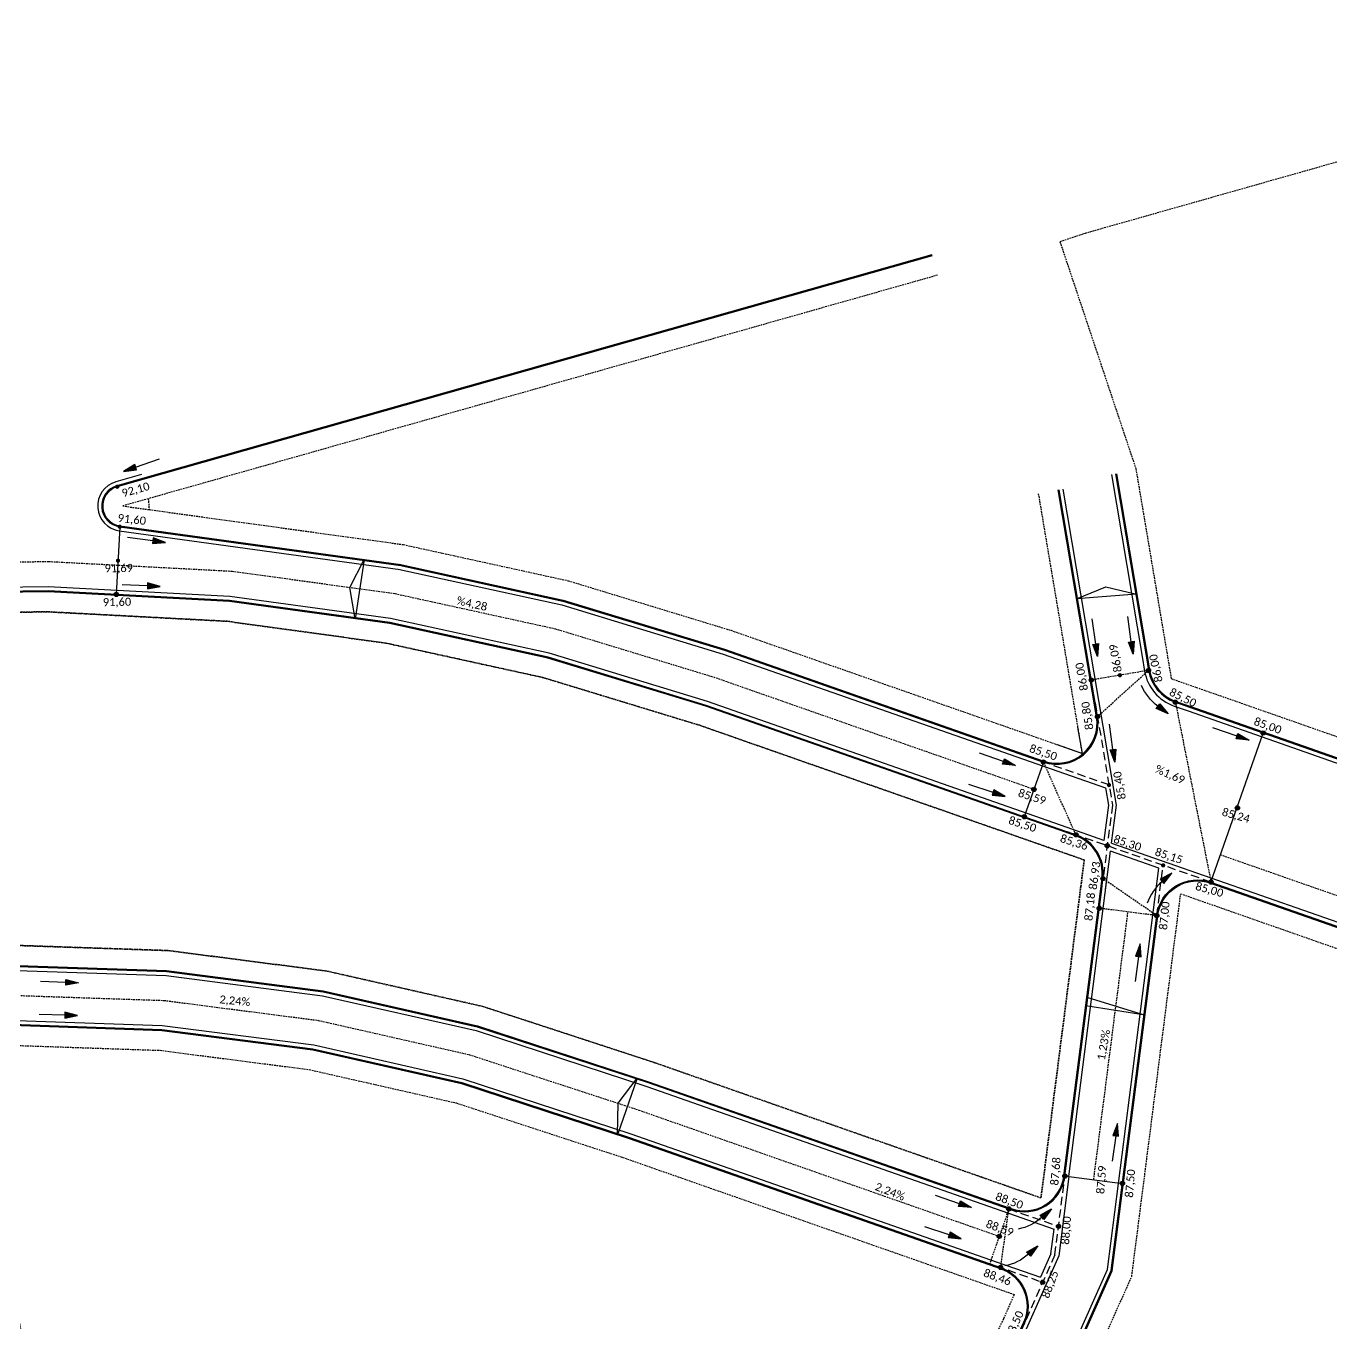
# Model space of a CAD drawing. Header units: metres. Extents: x 2615496 to 2632651, y 4927671 to 4929056.
# Drawn here: x 2623539.8 to 2623735.5, y 4928096.9 to 4928291.4 of the extents above; entities that cross this region are included whole.
import ezdxf

# ---------------------------------------------------------------- set-up
doc = ezdxf.new("R2010")
doc.units = ezdxf.units.M
doc.header["$MEASUREMENT"] = 0
doc.linetypes.add('HIDDEN', pattern=[0.375, 0.25, -0.125])
doc.linetypes.add('TRAZOS2', pattern=[0.375, 0.25, -0.125])
doc.layers.add('BocaCalle', color=50, linetype='HIDDEN', plot=False)
doc.layers.add('Eje Calle', color=182, linetype='HIDDEN', plot=False)
for name, color, linetype in [('CotaFCC', 6, 'Continuous'), ('Cuneta', 211, 'Continuous'), ('Escurrimiento', 160, 'Continuous'), ('GáliboS', 2, 'Continuous'), ('Manzanas', 134, 'HIDDEN'), ('Pendiente', 10, 'HIDDEN'), ('Quiebre', 212, 'Continuous'), ('Vereda', 3, 'Continuous')]:
    doc.layers.add(name, color=color, linetype=linetype)
doc.styles.get("Standard").update_dxf_attribs({"font": 'CALIBRI.TTF'})

# ---------------------------------------------------------------- blocks, each defined once
blk = doc.blocks.new('Flecha Claudio')
at = {"layer": 'Escurrimiento'}
blk.add_hatch(color=256, dxfattribs=at).paths.add_polyline_path([(-1.99, 0.44), (-1.99, -0.46), (0, 0)])
for points in [[(0, 0), (-1.99, -0.46), (-1.99, 0.44), (0, 0)], [(-1.99, -0.01), (-5.99, -0.01)]]:
    blk.add_lwpolyline(points, dxfattribs=at)
blk = doc.blocks.new('Flecha curva')
at = {"layer": 'Escurrimiento'}
blk.add_hatch(color=256, dxfattribs=at).paths.add_polyline_path([(0, 0), (-1.74, -0.85), (-1.21, -1.52)])
blk.add_lwpolyline([(-1.74, -0.85), (-1.21, -1.52), (0, 0), (-1.74, -0.85)], dxfattribs=at)
blk.add_arc((3.16, -7.02), 7.45, 128.5129, 159.4004, dxfattribs=at)

msp = doc.modelspace()

# ---------------------------------------------------------------- hatches: boundary and pattern name
at = {"layer": 'CotaFCC'}
h = msp.add_hatch(color=256, dxfattribs=at)
edge = h.paths.add_edge_path()
edge.add_arc((2623553.49962, 4928222.32569), 0.3186, 0, 360)
h = msp.add_hatch(color=256, dxfattribs=at)
edge = h.paths.add_edge_path()
edge.add_arc((2623553.88798, 4928216.31871), 0.3186, 0, 360)
h = msp.add_hatch(color=256, dxfattribs=at)
edge = h.paths.add_edge_path()
edge.add_arc((2623553.61964, 4928211.24531), 0.3186, 0, 360)
h = msp.add_hatch(color=256, dxfattribs=at)
edge = h.paths.add_edge_path()
edge.add_arc((2623553.3513, 4928206.17191), 0.3186, 0, 360)
h = msp.add_hatch(color=256, dxfattribs=at)
edge = h.paths.add_edge_path()
edge.add_arc((2623708.17626, 4928194.76858), 0.3186, 0, 360)
h = msp.add_hatch(color=256, dxfattribs=at)
edge = h.paths.add_edge_path()
edge.add_arc((2623699.59706, 4928193.32382), 0.3186, 0, 360)
h = msp.add_hatch(color=256, dxfattribs=at)
edge = h.paths.add_edge_path()
edge.add_arc((2623703.88666, 4928194.0462), 0.3186, 0, 360)
h = msp.add_hatch(color=256, dxfattribs=at)
edge = h.paths.add_edge_path()
edge.add_arc((2623712.20753, 4928189.98573), 0.3186, 0, 360)
h = msp.add_hatch(color=256, dxfattribs=at)
edge = h.paths.add_edge_path()
edge.add_arc((2623700.51903, 4928187.84903), 0.3186, 0, 360)
h = msp.add_hatch(color=256, dxfattribs=at)
edge = h.paths.add_edge_path()
edge.add_arc((2623725.37855, 4928185.3716), 0.3186, 0, 360)
h = msp.add_hatch(color=256, dxfattribs=at)
edge = h.paths.add_edge_path()
edge.add_arc((2623692.42109, 4928181.02359), 0.3186, 0, 360)
h = msp.add_hatch(color=256, dxfattribs=at)
edge = h.paths.add_edge_path()
edge.add_arc((2623690.98287, 4928176.91823), 0.3186, 0, 360)
h = msp.add_hatch(color=256, dxfattribs=at)
edge = h.paths.add_edge_path()
edge.add_arc((2623702.24597, 4928177.56338), 0.3186, 0, 360)
h = msp.add_hatch(color=256, dxfattribs=at)
edge = h.paths.add_edge_path()
edge.add_arc((2623689.54466, 4928172.81286), 0.3186, 0, 360)
h = msp.add_hatch(color=256, dxfattribs=at)
edge = h.paths.add_edge_path()
edge.add_arc((2623721.51061, 4928174.14157), 0.3186, 0, 360)
h = msp.add_hatch(color=256, dxfattribs=at)
edge = h.paths.add_edge_path()
edge.add_arc((2623697.27966, 4928170.1031), 0.3186, 0, 360)
h = msp.add_hatch(color=256, dxfattribs=at)
edge = h.paths.add_edge_path()
edge.add_arc((2623701.97828, 4928168.45705), 0.3186, 0, 360)
h = msp.add_hatch(color=256, dxfattribs=at)
edge = h.paths.add_edge_path()
edge.add_arc((2623710.373, 4928165.51617), 0.3186, 0, 360)
h = msp.add_hatch(color=256, dxfattribs=at)
edge = h.paths.add_edge_path()
edge.add_arc((2623701.34662, 4928163.51868), 0.3186, 0, 360)
h = msp.add_hatch(color=256, dxfattribs=at)
edge = h.paths.add_edge_path()
edge.add_arc((2623717.54277, 4928163.00442), 0.3186, 0, 360)
h = msp.add_hatch(color=256, dxfattribs=at)
edge = h.paths.add_edge_path()
edge.add_arc((2623700.77944, 4928159.08437), 0.3186, 0, 360)
h = msp.add_hatch(color=256, dxfattribs=at)
edge = h.paths.add_edge_path()
edge.add_arc((2623709.40913, 4928157.98056), 0.3186, 0, 360)
h = msp.add_hatch(color=256, dxfattribs=at)
edge = h.paths.add_edge_path()
edge.add_arc((2623695.63905, 4928118.8963), 0.3186, 0, 360)
h = msp.add_hatch(color=256, dxfattribs=at)
edge = h.paths.add_edge_path()
edge.add_arc((2623704.26875, 4928117.79249), 0.3186, 0, 360)
h = msp.add_hatch(color=256, dxfattribs=at)
edge = h.paths.add_edge_path()
edge.add_arc((2623687.22781, 4928113.96969), 0.3186, 0, 360)
h = msp.add_hatch(color=256, dxfattribs=at)
edge = h.paths.add_edge_path()
edge.add_arc((2623694.67519, 4928111.36069), 0.3186, 0, 360)
h = msp.add_hatch(color=256, dxfattribs=at)
edge = h.paths.add_edge_path()
edge.add_arc((2623685.7896, 4928109.86432), 0.3186, 0, 360)
h = msp.add_hatch(color=256, dxfattribs=at)
edge = h.paths.add_edge_path()
edge.add_arc((2623685.99759, 4928105.18225), 0.3186, 0, 360)
h = msp.add_hatch(color=256, dxfattribs=at)
edge = h.paths.add_edge_path()
edge.add_arc((2623692.29815, 4928102.975), 0.3186, 0, 360)

# ---------------------------------------------------------------- linework, layer by layer
at = {"layer": 'BocaCalle'}
for p, q in [((2623708.17626, 4928194.76858), (2623699.59706, 4928193.32382)), ((2623700.51903, 4928187.84903), (2623708.17626, 4928194.76858)), ((2623712.20753, 4928189.98573), (2623717.54277, 4928163.00442)), ((2623697.27966, 4928170.1031), (2623692.42109, 4928181.02359)), ((2623709.40913, 4928157.98056), (2623701.34662, 4928163.51868)), ((2623709.40913, 4928157.98056), (2623700.77944, 4928159.08437)), ((2623687.22781, 4928113.96969), (2623684.35139, 4928105.75895)), ((2623685.99759, 4928105.18225), (2623687.22781, 4928113.96969))]:
    msp.add_line(p, q, dxfattribs=at)
at = {"layer": 'CotaFCC'}
for centre in [(2623553.3513, 4928206.17191), (2623708.17626, 4928194.76858), (2623699.59706, 4928193.32382), (2623712.20753, 4928189.98573), (2623700.51903, 4928187.84903), (2623725.37855, 4928185.3716), (2623692.42109, 4928181.02359), (2623690.98287, 4928176.91823), (2623689.54466, 4928172.81286), (2623721.51061, 4928174.14157), (2623697.27966, 4928170.1031), (2623701.97828, 4928168.45705), (2623701.97828, 4928168.45705), (2623701.34662, 4928163.51868), (2623717.54277, 4928163.00442), (2623700.77944, 4928159.08437), (2623709.40913, 4928157.98056), (2623695.63905, 4928118.8963), (2623704.26875, 4928117.79249), (2623687.22781, 4928113.96969), (2623694.67519, 4928111.36069), (2623685.7896, 4928109.86432), (2623685.99759, 4928105.18225), (2623692.29815, 4928102.975)]:
    msp.add_circle(centre, 0.3186, dxfattribs=at)
at = {"layer": 'Cuneta'}
for p, q in [((2623557.14369, 4928224.13766), (2623553.29517, 4928223.04729)), ((2623702.61973, 4928224.15097), (2623707.21458, 4928196.86613)), ((2623703.36448, 4928174.56539), (2623695.37931, 4928221.98249)), ((2623553.80618, 4928215.72431), (2623557.76884, 4928215.17902)), ((2623557.76884, 4928215.17902), (2623595.93399, 4928209.92718)), ((2623595.64184, 4928209.97923), (2623620.19776, 4928204.59359)), ((2623543.16579, 4928207.31147), (2623502.15225, 4928206.77491)), ((2623570.39017, 4928205.87154), (2623543.16579, 4928207.31147)), ((2623594.47025, 4928202.55792), (2623570.39017, 4928205.87154)), ((2623620.19776, 4928204.59359), (2623644.36879, 4928197.22176)), ((2623618.2974, 4928197.33211), (2623594.47025, 4928202.55792)), ((2623642.03402, 4928190.09277), (2623618.2974, 4928197.33211)), ((2623644.36879, 4928197.22176), (2623701.71539, 4928177.13181)), ((2623707.21458, 4928196.86613), (2623707.58459, 4928194.66894)), ((2623695.99499, 4928171.1889), (2623642.03402, 4928190.09277)), ((2623712.00916, 4928189.41948), (2623714.11198, 4928188.6828)), ((2623714.11198, 4928188.6828), (2623823.63629, 4928150.31371)), ((2623701.71539, 4928177.13181), (2623702.15163, 4928174.54136)), ((2623702.15163, 4928174.54136), (2623701.47717, 4928169.26836)), ((2623702.63506, 4928168.86272), (2623703.36448, 4928174.56539)), ((2623701.47717, 4928169.26836), (2623695.99499, 4928171.1889)), ((2623696.2342, 4928118.82017), (2623702.4794, 4928167.64574)), ((2623709.71622, 4928165.1105), (2623702.4794, 4928167.64574)), ((2623702.63506, 4928168.86272), (2623780.73789, 4928141.50135)), ((2623702.01184, 4928104.87683), (2623709.71622, 4928165.1105)), ((2623701.7424, 4928161.88384), (2623701.94177, 4928163.44255)), ((2623517.11772, 4928150.47879), (2623560.83696, 4928148.99215)), ((2623560.83696, 4928148.99215), (2623584.28046, 4928145.96197)), ((2623584.28046, 4928145.96197), (2623607.3356, 4928140.73112)), ((2623520.39446, 4928142.86303), (2623560.22745, 4928141.50854)), ((2623560.22745, 4928141.50854), (2623582.96709, 4928138.56934)), ((2623607.3356, 4928140.73112), (2623632.94653, 4928132.35002)), ((2623582.96709, 4928138.56934), (2623605.33522, 4928133.49436)), ((2623605.33522, 4928133.49436), (2623630.54012, 4928125.24613)), ((2623632.94653, 4928132.35002), (2623694.01841, 4928110.95502)), ((2623630.54012, 4928125.24613), (2623685.49436, 4928105.99429)), ((2623687.02944, 4928113.40343), (2623687.30704, 4928113.30618)), ((2623693.5443, 4928107.24838), (2623694.01841, 4928110.95502)), ((2623693.5443, 4928107.24838), (2623691.97489, 4928103.724)), ((2623679.72461, 4928054.82713), (2623702.01184, 4928104.87683)), ((2623685.49436, 4928105.99429), (2623691.97489, 4928103.724))]:
    msp.add_line(p, q, dxfattribs=at)
msp.add_lwpolyline([(2623696.2342, 4928118.82017), (2623694.71224, 4928106.92127), (2623689.8281, 4928095.95313)], dxfattribs=at)
for centre, radius, start, end in [((2623554.3174, 4928219.4393), 3.75, 105.8186376, 262.1648391), ((2623714.24087, 4928195.78987), 6.75, 189.559077, 250.6933715)]:
    msp.add_arc(centre, radius, start, end, dxfattribs=at)
at = {"layer": 'Eje Calle'}
for p, q in [((2623718.98098, 4928167.10979), (2623761.43702, 4928152.23638)), ((2623699.9539, 4928118.34439), (2623705.09429, 4928158.53247))]:
    msp.add_line(p, q, dxfattribs=at)
for points in [[(2623553.58106, 4928210.51583), (2623543.24038, 4928211.06276), (2623508.71906, 4928210.61114)], [(2623690.98287, 4928176.91823), (2623643.20141, 4928193.65727), (2623619.24758, 4928200.96285), (2623595.12857, 4928206.25267), (2623570.74543, 4928209.60799), (2623553.58106, 4928210.51583)], [(2623534.91205, 4928146.12154), (2623560.53221, 4928145.25035), (2623583.62377, 4928142.26566), (2623606.33541, 4928137.11274), (2623631.74332, 4928128.79808), (2623685.7896, 4928109.86432)]]:
    msp.add_lwpolyline(points, dxfattribs=at)
at = {"layer": 'Escurrimiento', "linetype": 'TRAZOS2', "ltscale": 5}
for p, q in [((2623700.17043, 4928189.91907), (2623702.75805, 4928174.55338)), ((2623702.24821, 4928177.58091), (2623692.42109, 4928181.02359)), ((2623702.75805, 4928174.55338), (2623701.38705, 4928163.8347)), ((2623717.54277, 4928163.00442), (2623695.79662, 4928170.62264)), ((2623709.40913, 4928157.98056), (2623710.373, 4928165.51617)), ((2623694.12827, 4928107.08482), (2623695.63904, 4928118.89617)), ((2623687.22781, 4928113.96969), (2623694.67519, 4928111.36069)), ((2623694.12827, 4928107.08482), (2623689.4096, 4928096.48826)), ((2623685.29598, 4928105.42803), (2623692.29815, 4928102.975))]:
    msp.add_line(p, q, dxfattribs=at)
at = {"layer": 'GáliboS'}
for points in [[(2623590.51761, 4928211.42883), (2623589.17588, 4928202.5294), (2623588.40367, 4928207.19668), (2623590.51761, 4928211.42883)], [(2623706.36811, 4928206.19147), (2623697.39494, 4928205.49703), (2623701.76893, 4928207.29928), (2623706.36811, 4928206.19147)], [(2623707.64632, 4928143.04118), (2623698.75231, 4928144.41837), (2623698.92233, 4928145.74759), (2623707.64632, 4928143.04118)], [(2623631.49787, 4928133.60597), (2623628.53033, 4928125.10928), (2623628.63633, 4928129.83882), (2623631.49787, 4928133.60597)]]:
    msp.add_lwpolyline(points, dxfattribs=at)
at = {"layer": 'Manzanas'}
for p, q in [((2623676.53799, 4928254.06719), (2623558.16591, 4928220.52967)), ((2623558.16591, 4928220.52967), (2623554.3174, 4928219.4393)), ((2623558.16591, 4928220.52967), (2623558.28005, 4928218.89401)), ((2623554.3174, 4928219.4393), (2623558.28005, 4928218.89401)), ((2623558.28005, 4928218.89401), (2623596.4452, 4928213.64217))]:
    msp.add_line(p, q, dxfattribs=at)
at = {"layer": 'Manzanas', "linetype": 'ByBlock', "ltscale": 2}
for p, q in [((2623698.25627, 4928182.31709), (2623697.59201, 4928186.26155)), ((2623694.48122, 4928183.63958), (2623698.25627, 4928182.31709))]:
    msp.add_line(p, q, dxfattribs=at)
at = {"layer": 'Manzanas'}
for points in [[(2623828.65118, 4928152.53033), (2623828.45833, 4928156.52568), (2623825.24784, 4928223.03899), (2623809.4072, 4928287.55722), (2623808.45344, 4928291.44185), (2623804.60492, 4928290.35147), (2623698.68254, 4928260.34124), (2623694.89287, 4928259.07478), (2623696.10186, 4928255.45711), (2623706.27881, 4928225.00446), (2623710.91251, 4928197.48887), (2623711.57677, 4928193.54441), (2623715.35182, 4928192.22192), (2623824.87613, 4928153.85282), (2623828.65118, 4928152.53033)], [(2623596.4452, 4928213.64217), (2623621.14794, 4928208.22432), (2623645.53618, 4928200.78625), (2623694.48122, 4928183.63958), (2623698.25627, 4928182.31709), (2623697.59201, 4928186.26155), (2623691.68138, 4928221.35975)], [(2623681.82555, 4928050.32669), (2623705.66164, 4928103.85461), (2623713.00386, 4928161.25682), (2623761.24936, 4928144.35521), (2623754.32565, 4928090.225), (2623729.17269, 4928033.73981), (2623725.39763, 4928035.06231), (2623685.6006, 4928049.0042), (2623681.82555, 4928050.32669)], [(2623531.00638, 4928138.75002), (2623559.9227, 4928137.76674), (2623582.3104, 4928134.87303), (2623604.33503, 4928129.87598), (2623629.33691, 4928121.69419), (2623684.25452, 4928102.45518), (2623688.02957, 4928101.13269), (2623686.4024, 4928097.47861), (2623667.62152, 4928055.30301), (2623663.84639, 4928056.62526), (2623599.32407, 4928079.2243), (2623539.62962, 4928092.84434), (2623531.00638, 4928138.75002)]]:
    msp.add_lwpolyline(points, dxfattribs=at)
for points in [[(2623584.93714, 4928149.65829), (2623561.14172, 4928152.73396), (2623527.98135, 4928153.86155), (2623515.62998, 4928179.296), (2623505.842, 4928199.45183), (2623504.09467, 4928203.05), (2623543.09121, 4928203.56017), (2623570.0349, 4928202.13509), (2623593.81193, 4928198.86318), (2623617.34722, 4928193.70138), (2623640.86664, 4928186.52828), (2623694.75515, 4928167.64979), (2623698.53021, 4928166.32729), (2623698.02271, 4928162.35962), (2623692.55183, 4928119.58772), (2623692.04433, 4928115.62004), (2623688.26928, 4928116.94254), (2623634.14973, 4928135.90197), (2623608.33579, 4928144.3495)], [(2623640.86664, 4928186.52828), (2623617.34722, 4928193.70138), (2623593.81193, 4928198.86318), (2623570.0349, 4928202.13509), (2623543.09121, 4928203.56017), (2623508.09433, 4928203.10233), (2623504.09467, 4928203.05), (2623505.842, 4928199.45183), (2623526.23402, 4928157.45972), (2623527.98135, 4928153.86155), (2623561.14172, 4928152.73396), (2623584.93714, 4928149.65829), (2623608.33579, 4928144.3495), (2623634.14973, 4928135.90197), (2623688.26928, 4928116.94254), (2623692.04433, 4928115.62004), (2623698.02271, 4928162.35962), (2623698.53021, 4928166.32729), (2623694.75515, 4928167.64979)]]:
    msp.add_lwpolyline(points, close=True, dxfattribs=at)
at = {"layer": 'Quiebre'}
for p, q in [((2623553.88798, 4928216.31871), (2623553.3513, 4928206.17191)), ((2623717.54277, 4928163.00442), (2623725.37855, 4928185.3716)), ((2623692.42109, 4928181.02359), (2623689.54466, 4928172.81286)), ((2623695.49026, 4928118.91533), (2623704.26875, 4928117.79249))]:
    msp.add_line(p, q, dxfattribs=at)
at = {"layer": 'Vereda'}
for points in [[(2623675.67932, 4928257.09789), (2623557.30725, 4928223.56038), (2623553.45873, 4928222.47001, 0.812288256), (2623553.88798, 4928216.31871), (2623557.85064, 4928215.77341), (2623596.01578, 4928210.52158)], [(2623675.72021, 4928256.95358), (2623557.34814, 4928223.41606), (2623553.49962, 4928222.32569, 0.812288256), (2623553.90843, 4928216.46731), (2623557.87108, 4928215.92201), (2623596.03623, 4928210.67018)], [(2623703.2114, 4928224.25061), (2623707.80625, 4928196.96577), (2623708.17626, 4928194.76858, 0.273260917), (2623712.20753, 4928189.98573), (2623714.31035, 4928189.24906), (2623823.83466, 4928150.87997), (2623824.80765, 4928150.53911, 0.53210157), (2623831.65437, 4928155.64778), (2623831.60466, 4928156.67755)], [(2623703.35932, 4928224.27552), (2623707.95416, 4928196.99068), (2623708.32418, 4928194.79349, 0.273260917), (2623712.25712, 4928190.1273), (2623714.35995, 4928189.39063), (2623823.88425, 4928151.02153), (2623824.85724, 4928150.68067, 0.53210157), (2623831.50454, 4928155.64055), (2623831.45484, 4928156.67031)], [(2623595.77038, 4928210.5653), (2623620.34979, 4928205.1745), (2623644.55557, 4928197.79208), (2623692.42109, 4928181.02359, 0.570769972), (2623700.51903, 4928187.84903), (2623694.78764, 4928221.88285)], [(2623595.80251, 4928210.71182), (2623620.3878, 4928205.31973), (2623644.60227, 4928197.93466), (2623692.47068, 4928181.16516, 0.570769972), (2623700.37111, 4928187.82412), (2623694.63972, 4928221.85794)], [(2623733.03747, 4928035.04406, -0.390402181), (2623725.5726, 4928031.82224), (2623724.40576, 4928032.23102), (2623684.60873, 4928046.17291), (2623683.90713, 4928046.4187, -0.438432726), (2623680.40975, 4928054.52203), (2623702.7418, 4928104.67238), (2623709.55792, 4928157.96153, -0.477069828), (2623717.49317, 4928162.86286), (2623759.94921, 4928147.98945, -0.354032127), (2623763.91699, 4928141.56563), (2623757.24549, 4928089.40723), (2623733.03747, 4928035.04406)], [(2623685.948, 4928105.04068, -0.438432737), (2623689.44538, 4928096.93735), (2623689.14296, 4928096.25823), (2623671.48624, 4928056.6071, -0.390383316), (2623664.02174, 4928053.38515), (2623662.8547, 4928053.7939), (2623598.49192, 4928076.33706), (2623540.88019, 4928089.4819, -0.298628062), (2623536.31801, 4928094.22387), (2623528.7491, 4928134.51681, -0.48012016), (2623534.84987, 4928141.62106), (2623560.1665, 4928140.76018), (2623582.83575, 4928137.83008), (2623605.13518, 4928132.77068), (2623630.29948, 4928124.53575), (2623685.24639, 4928105.28647), (2623685.948, 4928105.04068)]]:
    msp.add_lwpolyline(points, format="xyb", dxfattribs=at)
for points in [[(2623618.14537, 4928196.7512), (2623594.36492, 4928201.96676), (2623570.33333, 4928205.27371), (2623543.15386, 4928206.71126), (2623508.77597, 4928206.26151, 0.549484235), (2623503.32423, 4928197.42552), (2623523.40046, 4928156.0837), (2623524.35802, 4928154.11186, 0.27803196), (2623529.6812, 4928150.65193), (2623560.88572, 4928149.59084), (2623584.38553, 4928146.55339), (2623607.49563, 4928141.31006), (2623633.13904, 4928132.91833), (2623687.22781, 4928113.96969), (2623687.50542, 4928113.87243, 0.477069837), (2623695.63905, 4928118.8963), (2623701.14725, 4928161.95996), (2623701.34662, 4928163.51868, 0.354032121), (2623697.27966, 4928170.1031), (2623695.79662, 4928170.62264), (2623641.84724, 4928189.52245)], [(2623618.10737, 4928196.60597), (2623594.33858, 4928201.81897), (2623570.31912, 4928205.12425), (2623543.15087, 4928206.56121), (2623508.77793, 4928206.11152, 0.549484235), (2623503.45916, 4928197.49105), (2623523.53539, 4928156.14923), (2623524.49295, 4928154.17738, 0.27803196), (2623529.6863, 4928150.80184), (2623560.89791, 4928149.74051), (2623584.41179, 4928146.70124), (2623607.53563, 4928141.45479), (2623633.18717, 4928133.06041), (2623687.27741, 4928114.11125), (2623687.55501, 4928114.014, 0.477069837), (2623695.49026, 4928118.91533), (2623700.99846, 4928161.979), (2623701.19784, 4928163.53771, 0.354032121), (2623697.23006, 4928169.96153), (2623695.74703, 4928170.48108), (2623641.80055, 4928189.37987)], [(2623733.1745, 4928034.98305, -0.390402181), (2623725.52301, 4928031.68068), (2623724.35617, 4928032.08945), (2623684.55914, 4928046.03135), (2623683.85753, 4928046.27714, -0.438432726), (2623680.27272, 4928054.58305), (2623702.59581, 4928104.71327), (2623709.40913, 4928157.98056, -0.477069828), (2623717.54277, 4928163.00442), (2623759.99881, 4928148.13102, -0.354032127), (2623764.06577, 4928141.5466), (2623757.39149, 4928089.36634)], [(2623685.99759, 4928105.18225, -0.438432737), (2623689.58241, 4928096.87633), (2623689.27999, 4928096.19721), (2623671.62326, 4928056.54608, -0.390383316), (2623663.97216, 4928053.24358), (2623662.80512, 4928053.65234), (2623598.45031, 4928076.1927), (2623540.84683, 4928089.33566, -0.298628062), (2623536.17059, 4928094.19617), (2623528.60168, 4928134.48912, -0.48012016), (2623534.85497, 4928141.77097), (2623560.17869, 4928140.90985), (2623582.86202, 4928137.97793), (2623605.17519, 4928132.91542), (2623630.3476, 4928124.67782), (2623685.29598, 4928105.42803)]]:
    msp.add_lwpolyline(points, format="xyb", close=True, dxfattribs=at)

# ---------------------------------------------------------------- block references
at = {"layer": 'Escurrimiento'}
for p, xscale, yscale, zscale, rotation in [((2623554.46195, 4928224.63475, -0.00007), -0.9538932843795461, 0.9538932843795463, 0.9538932843795465, 19.0413985441789), ((2623560.73057, 4928213.97647, 0.00003), -0.9538932843795462, 0.9538932843795463, 0.9538932843795465, 172.7451570691794), ((2623559.94158, 4928207.36228, 0.00003), -0.9538932843795462, 0.9538932843795465, 0.9538932843795465, 177.4323783761383), ((2623700.53439, 4928196.84985, -0.00008), 0.9538932843795459, 0.9538932843795462, 0.9538932843795461, 277.9204889825205), ((2623705.86588, 4928197.19801, -0.00008), 0.9538932843795459, 0.9538932843795462, 0.9538932843795461, 277.9204889825205), ((2623703.11108, 4928181.02181, -0.00008), 0.9538932843795459, 0.9538932843795462, 0.9538932843795461, 277.9204889825205), ((2623723.25242, 4928184.32021, 0.00003), 0.9538932843795459, 0.9538932843795462, 0.9538932843795461, 341.4467772351078), ((2623688.22016, 4928180.52284, 0.00003), 0.9538932843795459, 0.9538932843795462, 0.9538932843795461, 341.4467772351078), ((2623686.65679, 4928175.84857, 0), -0.9538932843795463, 0.9538932843795463, 0.9538932843795465, 161.5667152952519), ((2623706.9276, 4928153.74161, 0.00009), -0.9538932843795461, 0.9538932843795463, 0.9538932843795465, 262.3611016339549), ((2623547.68858, 4928147.8989, 0.00005), 0.9538932843795459, 0.9538932843795463, 0.9538932843795461, 358.0872395395737), ((2623547.52923, 4928142.97269, 0.00002), -0.9538932843795463, 0.9538932843795465, 0.9538932843795465, 178.2071775997178), ((2623703.51184, 4928126.8095, 0.00009), -0.9538932843795461, 0.9538932843795463, 0.9538932843795465, 262.3611016339549), ((2623681.62709, 4928114.16035, 0.00003), 0.9538932843795459, 0.9538932843795462, 0.9538932843795461, 341.4467772351078), ((2623680.06371, 4928109.48608, 0), -0.9538932843795463, 0.9538932843795463, 0.9538932843795465, 161.5667152952519)]:
    msp.add_blockref('Flecha Claudio', p, dxfattribs=dict(at, xscale=xscale, yscale=yscale, zscale=zscale, rotation=rotation))
at = {"layer": 'Escurrimiento', "xscale": -1}
for p, rotation in [((2623711.11913, 4928188.2652), 182.3693748371328), ((2623693.60523, 4928113.97045), 260.3066776794118), ((2623691.59586, 4928108.44159), 260.3066776794118)]:
    msp.add_blockref('Flecha curva', p, dxfattribs=dict(at, rotation=rotation))
at = {"layer": 'Escurrimiento', "rotation": 1.666466807741425}
msp.add_blockref('Flecha curva', (2623711.65757, 4928164.33094), dxfattribs=at)

# ---------------------------------------------------------------- texts
at = {"layer": 'CotaFCC'}
for s, rotation, p in [('92,10', 15.8395424, (2623554.37245, 4928220.73723)), ('91,60', 353.4984936, (2623553.51648, 4928217.07682)), ('91,69', 1.2787906, (2623551.61887, 4928209.46362)), ('91,60', 1.2787906, (2623551.35053, 4928204.39022)), ('86,09', 100.3490907, (2623704.18335, 4928194.60643)), ('86,00', 102.0283994, (2623710.29986, 4928193.13523)), ('86,00', 100.3490907, (2623699.11576, 4928191.83673)), ('85,50', 333.5775288, (2623711.16844, 4928191.11117)), ('85,80', 99.0403485, (2623699.91925, 4928185.95666)), ('85,00', 340.227389, (2623723.8568, 4928186.64585)), ('85,50', 341.4487486, (2623690.18854, 4928182.57831)), ('85,40', 100.3505374, (2623704.78773, 4928175.50709)), ('85,59', 342.0082257, (2623688.50619, 4928175.89668)), ('85,50', 342.0082257, (2623687.06798, 4928171.79132)), ('85,24', 344.3215019, (2623719.07718, 4928173.0209)), ('85,36', 342.2004617, (2623694.80642, 4928169.07325)), ('85,30', 341.6172396, (2623702.81952, 4928168.97393)), ('85,15', 341.6172396, (2623709.01851, 4928167.06108)), ('86,93', 82.2687966, (2623700.39213, 4928161.79704)), ('87,18', 84.2563061, (2623699.74588, 4928157.13976)), ('85,00', 344.3215019, (2623715.10934, 4928161.88375)), ('87,00', 84.550937, (2623710.94415, 4928155.78483)), ('87,68', 85.156219, (2623694.63642, 4928117.44268)), ('87,59', 85.4578735, (2623701.52348, 4928116.17324)), ('87,50', 85.4578735, (2623705.83833, 4928115.62133)), ('88,50', 340.2033867, (2623685.10153, 4928115.35646)), ('88,59', 340.2033867, (2623683.66331, 4928111.25109)), ('88,00', 85.856644, (2623696.24921, 4928108.57369)), ('88,46', 340.008328, (2623683.30134, 4928103.90015)), ('88,25', 69.2386317, (2623693.19883, 4928100.45185)), ('88,50', 66.2013713, (2623687.77326, 4928094.44314))]:
    msp.add_text(s, height=1.2, rotation=rotation, dxfattribs=at).set_placement(p)
at = {"layer": 'Pendiente'}
for s, rotation, p in [('%%%4,28', 347.3871692, (2623604.31211, 4928204.69828)), ('%%%1,69', 336.7267238, (2623709.03334, 4928179.51443)), ('2,24%%%', 354.3262999, (2623568.78257, 4928144.83717)), ('1,23%%%', 79.5915607, (2623701.61194, 4928136.19882)), ('2,24%%%', 338.7971744, (2623667.03642, 4928116.85423, -0.00001))]:
    msp.add_text(s, height=1.2, rotation=rotation, dxfattribs=at).set_placement(p)

doc.saveas('drawing.dxf')
